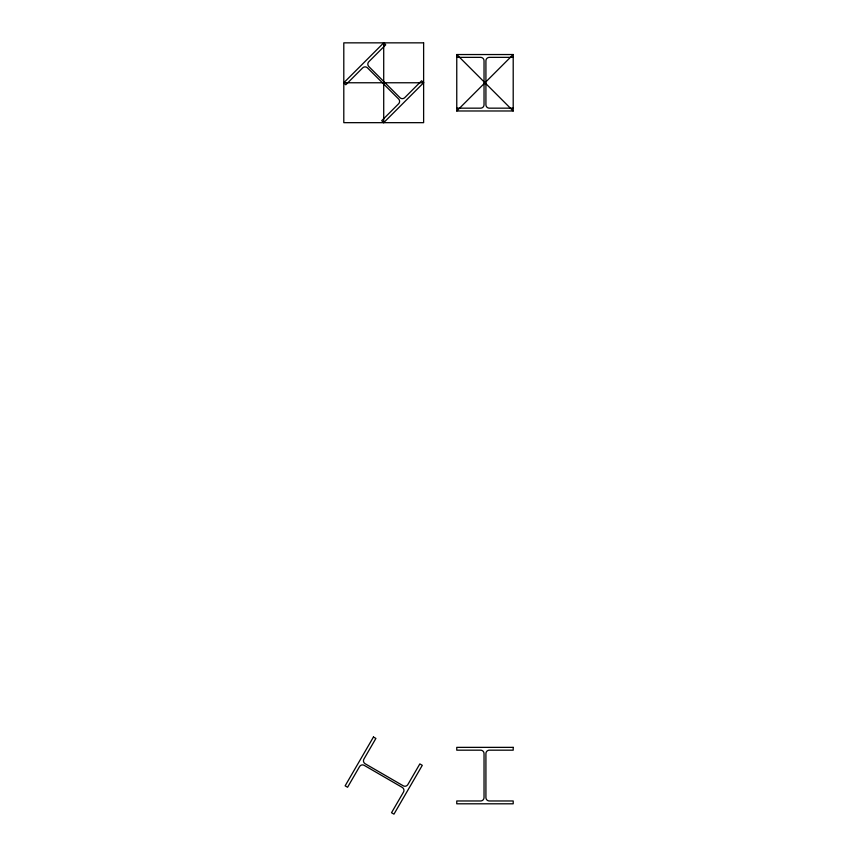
<?xml version="1.0" encoding="UTF-8"?>
<svg xmlns="http://www.w3.org/2000/svg" width="857" height="857" viewBox="0 0 857 857"><rect width="100%" height="100%" fill="white"/><g stroke="black" fill="none" stroke-linecap="round" stroke-linejoin="round"><path stroke-width="1.29" d="M343.796 82.765L383.711 42.85L385.704 44.843L368.81 61.736A3.385 3.385 0 0 0 368.81 66.535L399.94 97.666A3.385 3.385 0 0 0 404.729 97.666L421.623 80.762L423.626 82.765L383.711 122.669L381.719 120.676L398.612 103.783A3.385 3.385 0 0 0 398.612 98.994L367.482 67.864A3.385 3.385 0 0 0 362.693 67.864L345.8 84.757L343.796 82.765L423.626 82.765M456.76 110.981L513.204 54.537L513.204 110.981L456.76 110.981L456.76 54.537L513.204 54.537M456.76 57.365L480.648 57.365A3.385 3.385 0 0 1 484.034 60.751L484.034 104.779A3.385 3.385 0 0 1 480.648 108.164L456.76 108.164M513.204 57.365L489.304 57.365A3.385 3.385 0 0 0 485.919 60.751L485.919 104.779A3.385 3.385 0 0 0 489.304 108.164L513.204 108.164M456.76 54.537L513.204 110.981M383.711 42.85L383.711 122.669M373.459 737.009L345.135 785.837L347.578 787.251L359.565 766.576A3.385 3.385 0 0 1 364.193 765.344L402.276 787.433A3.385 3.385 0 0 1 403.508 792.061L391.52 812.736L393.963 814.15L422.287 765.322L419.844 763.908L407.857 784.573A3.385 3.385 0 0 1 403.229 785.805L365.136 763.726A3.385 3.385 0 0 1 363.914 759.088L375.902 738.423L373.459 737.009M423.626 42.85L343.796 42.85L343.796 122.669L423.626 122.669L423.626 42.85M513.204 747.358L456.76 747.358L456.76 750.175L480.648 750.175A3.385 3.385 0 0 1 484.034 753.571L484.034 797.588A3.385 3.385 0 0 1 480.648 800.974L456.76 800.974L456.76 803.802L513.204 803.802L513.204 800.974L489.304 800.974A3.385 3.385 0 0 1 485.919 797.588L485.919 753.571A3.385 3.385 0 0 1 489.304 750.175L513.204 750.175L513.204 747.358"/></g></svg>
